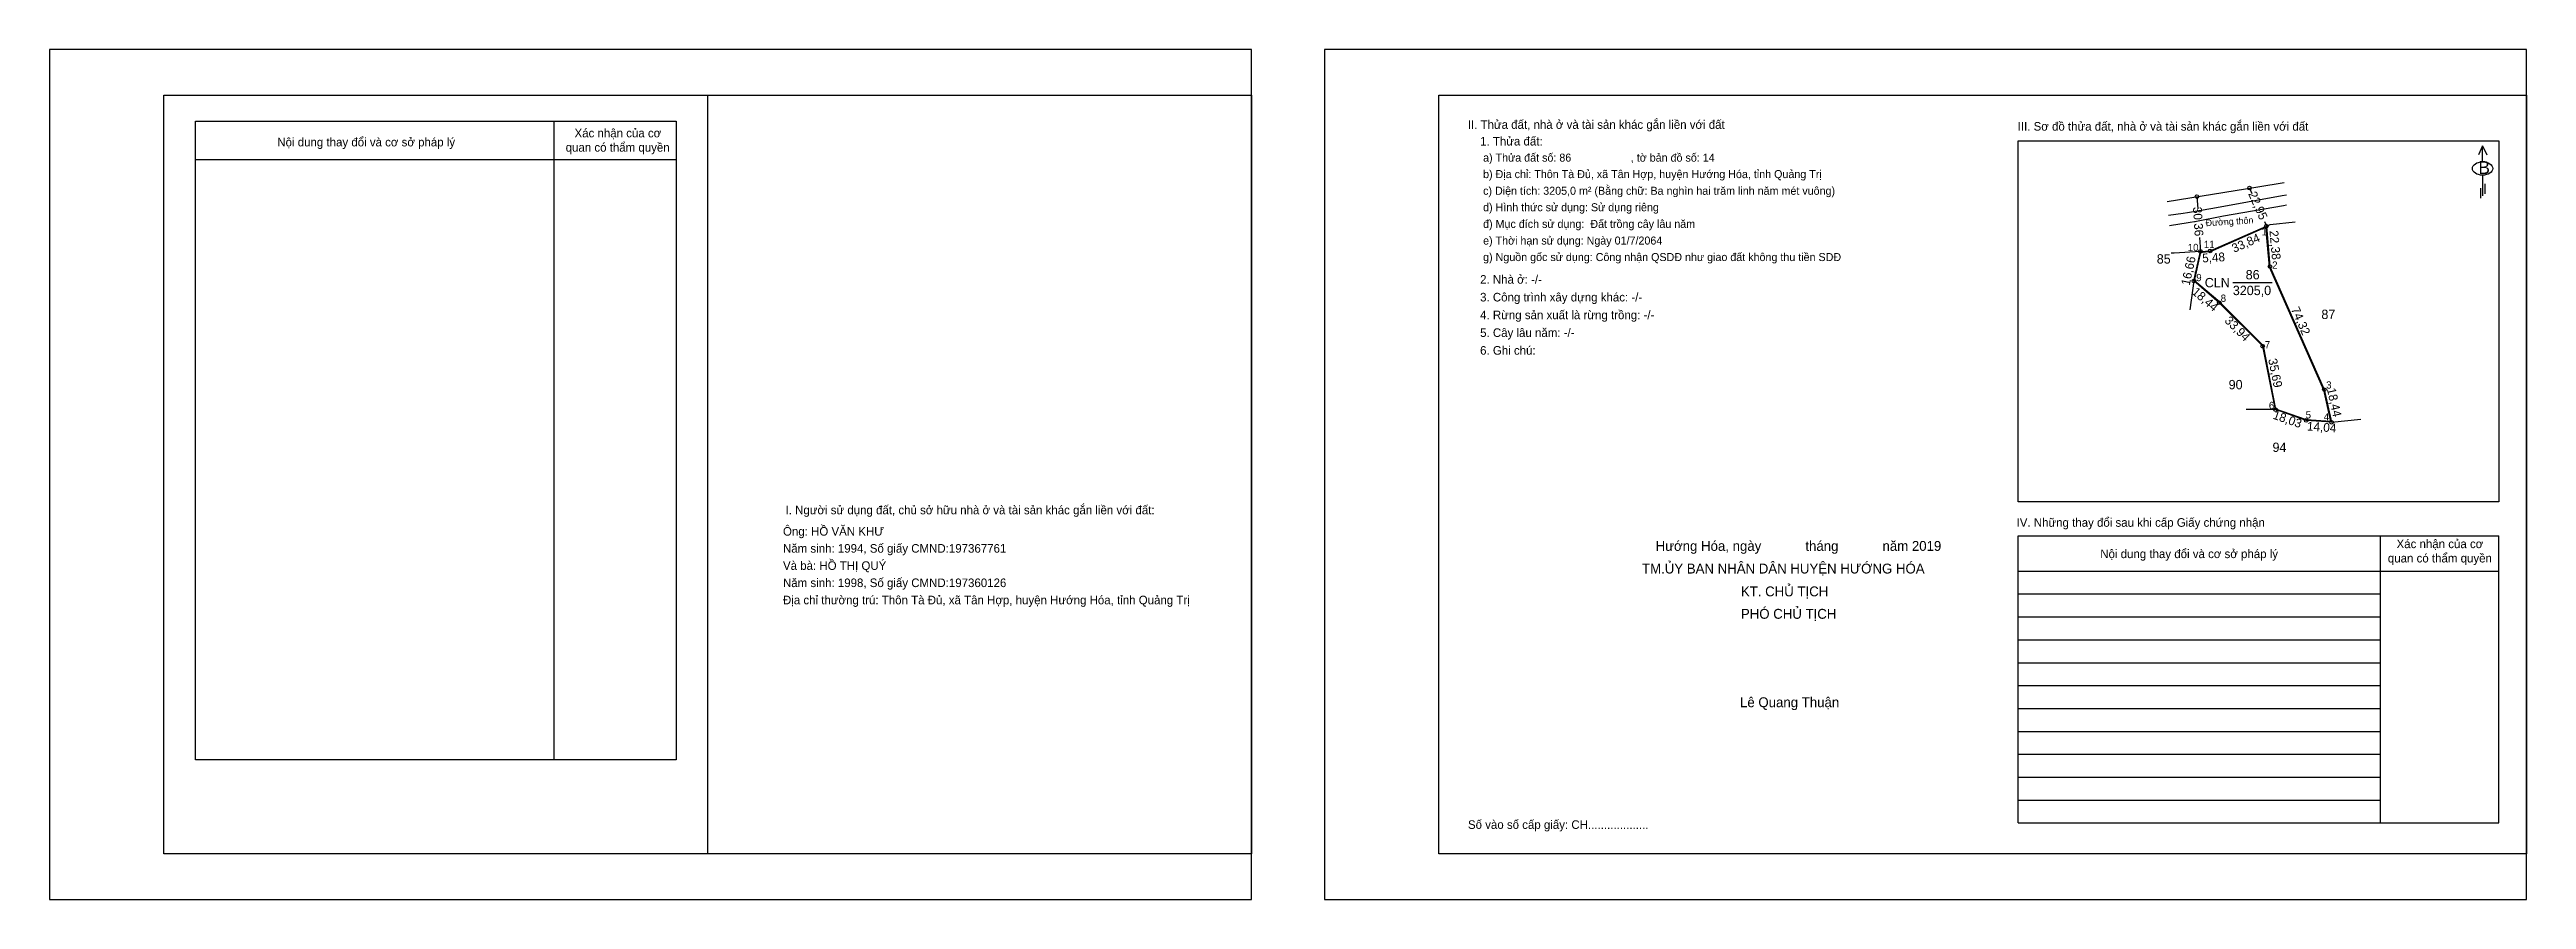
# Model space of a CAD drawing. Extents: x 552776 to 554144, y 1840077 to 1840546.
import ezdxf

# ---------------------------------------------------------------- set-up
doc = ezdxf.new("R2010")
doc.units = 0
for name, color, linetype in [('CanhThua', 7, 'Continuous'), ('ChieuDaiCanhThua', 7, 'Continuous'), ('Khung', 7, 'Continuous'), ('KhungInTrang1', 7, 'Continuous'), ('KhungInTrang2', 7, 'Continuous'), ('Level 1', 7, 'Continuous'), ('Level 2', 7, 'Continuous'), ('Level 22', 7, 'Continuous'), ('Level 23', 7, 'Continuous'), ('MocDinhThua', 7, 'Continuous'), ('NhanDiaChinhThua', 7, 'Continuous'), ('NhanTuCan', 7, 'Continuous'), ('ON', 7, 'Continuous'), ('RauThua', 7, 'Continuous'), ('SoHieuDinhThua', 7, 'Continuous'), ('Template', 7, 'Continuous'), ('ThongTin', 7, 'Continuous')]:
    doc.layers.add(name, color=color, linetype=linetype)

msp = doc.modelspace()

# ---------------------------------------------------------------- linework, layer by layer
at = {"layer": 'CanhThua'}
for p, q in [((553969, 1840434.6), (554000, 1840448.3)), ((554000, 1840448.3), (554002, 1840426)), ((553960, 1840418), (553963.6, 1840434.3)), ((553963.6, 1840434.3), (553969, 1840434.6)), ((553974, 1840406), (553960, 1840418)), ((554002, 1840426), (554032, 1840358)), ((553998, 1840382), (553974, 1840406)), ((554005, 1840347), (553998, 1840382)), ((554032, 1840358), (554036, 1840340)), ((554022, 1840341), (554005, 1840347)), ((554036, 1840340), (554022, 1840341))]:
    msp.add_line(p, q, dxfattribs=at)
at = {"layer": 'Khung'}
for p, q in [((553543.2, 1840520.5), (554143.6, 1840520.5)), ((553543.2, 1840101.8), (553543.2, 1840520.5)), ((553862.9, 1840296), (553862.9, 1840495.3)), ((553862.9, 1840495.3), (554128.3, 1840495.3)), ((554128.3, 1840495.3), (554128.3, 1840296)), ((554128.3, 1840296), (553862.9, 1840296))]:
    msp.add_line(p, q, dxfattribs=at)
msp.add_lwpolyline([(553439.6, 1840101.8), (552839.2, 1840101.8), (552839.2, 1840520.5), (553439.6, 1840520.5)], close=True, dxfattribs=at)
for points in [[(553139.4, 1840520.5), (553139.4, 1840101.8)], [(554143.6, 1840520.5), (554143.6, 1840101.8), (553543.2, 1840101.8)]]:
    msp.add_lwpolyline(points, dxfattribs=at)
at = {"layer": 'KhungInTrang1'}
msp.add_lwpolyline([(552776, 1840545.8), (552776, 1840076.5), (553439.6, 1840076.5), (553439.6, 1840545.8)], close=True, dxfattribs=at)
at = {"layer": 'KhungInTrang2'}
msp.add_lwpolyline([(553480, 1840545.8), (553480, 1840076.5), (554143.6, 1840076.5), (554143.6, 1840545.8)], close=True, dxfattribs=at)
at = {"layer": 'Level 1'}
for p, q in [((553961.7, 1840464.6), (553962.1, 1840457.9)), ((553990.7, 1840469.3), (553992, 1840466.3)), ((553998.9, 1840450.8), (554000, 1840448.3)), ((553963.1, 1840442), (553963.6, 1840434.3))]:
    msp.add_line(p, q, dxfattribs=at)
at = {"layer": 'Level 2'}
msp.add_lwpolyline([(554035.5, 1840340.4), (554022.1, 1840341.4), (554005.3, 1840347.3), (553998.4, 1840382.2), (553974.3, 1840406.3), (553960.4, 1840418.1), (553963.9, 1840433.9), (553969.1, 1840434.2), (553999.6, 1840447.7), (554001.6, 1840425.9), (554031.6, 1840357.9)], close=True, dxfattribs=at)
at = {"layer": 'Level 22'}
for points in [[(553946, 1840454.4), (553954.1, 1840455.5), (553956.4, 1840455.9), (553970.4, 1840458.2), (554008.8, 1840465.2), (554011.1, 1840465.6)], [(553946.6, 1840448.7), (553956.8, 1840450.2), (553961.4, 1840451), (553976.3, 1840453.9), (554009.5, 1840459.7), (554011.2, 1840460)]]:
    msp.add_lwpolyline(points, dxfattribs=at)
at = {"layer": 'Level 23'}
msp.add_line((553995.3, 1840470), (554009.9, 1840472.4), dxfattribs=at)
msp.add_lwpolyline([(553945.2, 1840461.9), (553995.3, 1840470)], dxfattribs=at)
at = {"layer": 'MocDinhThua'}
for centre in [(553961.7, 1840464.6), (553990.7, 1840469.3), (554000, 1840448.3), (553963.6, 1840434.3), (553969, 1840434.6), (553960, 1840418), (554002, 1840426), (553974, 1840406), (553998, 1840382), (554032, 1840358), (554005, 1840347), (554022, 1840341), (554036, 1840340)]:
    msp.add_circle(centre, 1, dxfattribs=at)
at = {"layer": 'NhanDiaChinhThua'}
msp.add_line((553981.5, 1840417.1), (554003.3, 1840417.1), dxfattribs=at)
at = {"layer": 'ON'}
for p, q in [((552856.6, 1840506.3), (553122, 1840506.3)), ((552856.6, 1840153.6), (552856.6, 1840506.3)), ((553122, 1840506.3), (553122, 1840153.6)), ((552856.6, 1840485.1), (553122, 1840485.1)), ((553862.9, 1840277.3), (554128.3, 1840277.3)), ((554062.8, 1840277.3), (554062.8, 1840118.8)), ((553862.9, 1840257.8), (554128.3, 1840257.8)), ((553862.9, 1840245.2), (554062.8, 1840245.2)), ((553862.9, 1840232.5), (554062.8, 1840232.5)), ((553862.9, 1840219.9), (554062.8, 1840219.9)), ((553862.9, 1840207.2), (554062.8, 1840207.2)), ((553862.9, 1840194.6), (554062.8, 1840194.6)), ((553862.9, 1840182), (554062.8, 1840182)), ((553862.9, 1840169.3), (554062.8, 1840169.3)), ((553862.9, 1840156.7), (554062.8, 1840156.7)), ((553862.9, 1840144), (554062.8, 1840144)), ((553862.9, 1840131.4), (554062.8, 1840131.4))]:
    msp.add_line(p, q, dxfattribs=at)
for points in [[(553054.5, 1840506.3), (553054.5, 1840153.6)], [(553862.9, 1840118.8), (553862.9, 1840277.3)], [(554128.3, 1840118.8), (554128.3, 1840277.3)], [(553122, 1840153.6), (552856.6, 1840153.6)]]:
    msp.add_lwpolyline(points, dxfattribs=at)
at = {"layer": 'RauThua'}
for p, q in [((554000, 1840448.3), (554002.1, 1840449.2)), ((554002.1, 1840449.2), (554015.9, 1840450.6)), ((553949.2, 1840433.4), (553947.4, 1840433.4)), ((553963.6, 1840434.3), (553949.2, 1840433.4)), ((553960, 1840418), (553957.8, 1840402)), ((554005, 1840347), (553988.8, 1840347)), ((554036, 1840340), (554052.1, 1840341.8))]:
    msp.add_line(p, q, dxfattribs=at)
at = {"layer": 'Template'}
for p, q in [((554119.4, 1840492.7), (554117.1, 1840487.7)), ((554119.4, 1840483.8), (554119.4, 1840492.7)), ((554119.4, 1840492.7), (554121.7, 1840487.7)), ((554119.4, 1840476.4), (554119.4, 1840465.1)), ((554118.2, 1840469.3), (554118.2, 1840463.8)), ((554120.7, 1840471.7), (554120.7, 1840466.2)), ((553862.9, 1840118.8), (554128.3, 1840118.8))]:
    msp.add_line(p, q, dxfattribs=at)
msp.add_ellipse((554119.4, 1840480.1), major_axis=(5.62, 0), ratio=0.655849, dxfattribs=at)

# ---------------------------------------------------------------- texts
at = {"layer": 'ChieuDaiCanhThua'}
for s, height, rotation, p in [('30,36', 4.85, 273.4524, (553959.5, 1840458.8)), ('22,95', 4.85, 293.8456, (553989.9, 1840466.1)), ('Đường thôn', 3.67, 3.4524, (553966.6, 1840448.2)), ('22,38', 4.85, 275.1782, (554001.7, 1840445.7)), ('16,66', 4.85, 77.6651, (553957.6, 1840415.2)), ('5,48', 4.85, 3.4524, (553964.7, 1840428.2)), ('33,84', 4.85, 23.8456, (553982.2, 1840433.5)), ('18,44', 4.85, 319.3987, (553958.5, 1840411.3)), ('74,32', 4.85, 293.8059, (554013.5, 1840402.4)), ('33,94', 4.85, 315, (553976.6, 1840395.7)), ('35,69', 4.85, 281.3099, (554001, 1840374.7)), ('18,44', 4.85, 282.5288, (554033.4, 1840358.4)), ('18,03', 4.85, 340.56, (554003.2, 1840342.1)), ('14,04', 4.85, 355.9144, (554022.3, 1840335.5))]:
    msp.add_text(s, height=height, rotation=rotation, dxfattribs=at).set_placement(p)
at = {"layer": 'NhanDiaChinhThua'}
for s, p in [('CLN', (553966, 1840414.5)), ('86', (553988.6, 1840418.9)), ('3205,0', (553981.5, 1840410.2))]:
    msp.add_text(s, height=5.17, dxfattribs=at).set_placement(p)
at = {"layer": 'NhanTuCan'}
for s, p in [('85', (553939.5, 1840427.6)), ('87', (554030.4, 1840397)), ('90', (553979.2, 1840358.2)), ('94', (554003.4, 1840323.6))]:
    msp.add_text(s, height=5.17, dxfattribs=at).set_placement(p)
at = {"layer": 'ON'}
for s, height, p in [('Xác nhận của cơ ', 4.74, (553065.9, 1840497.3)), ('Nội dung thay đổi và cơ sở pháp lý', 4.74, (552901.8, 1840492.3)), ('quan có thẩm quyền', 4.74, (553061, 1840489.4)), ('I. Người sử dụng đất, chủ sở hữu nhà ở và tài sản khác gắn liền với đất:', 4.74, (553182.4, 1840289.2)), ('IV. Những thay đổi sau khi cấp Giấy chứng nhận', 4.74, (553862.1, 1840282.3)), ('Nội dung thay đổi và cơ sở pháp lý', 4.74, (553908.3, 1840265)), ('quan có thẩm quyền', 4.74, (554067.1, 1840262.6)), ('Xác nhận của cơ ', 4.74, (554071.9, 1840270.5)), ('Lê Quang Thuận', 5.457, (553709.4, 1840182.7))]:
    msp.add_text(s, height=height, dxfattribs=at).set_placement(p)
at = {"layer": 'SoHieuDinhThua'}
for s, p in [('1', (553997.3, 1840443.2)), ('10', (553956.6, 1840434.5)), ('11', (553965.5, 1840436.2)), ('9', (553961.3, 1840417.9)), ('2', (554003.2, 1840424.8)), ('8', (553974.8, 1840406.5)), ('7', (553999.1, 1840380.8)), ('3', (554033, 1840358.6)), ('6', (554001.4, 1840347.3)), ('5', (554021.7, 1840342.1)), ('4', (554031.7, 1840341))]:
    msp.add_text(s, height=4, dxfattribs=at).set_placement(p)
at = {"layer": 'Template'}
for s, height, p in [('II. Thửa đất, nhà ở và tài sản khác gắn liền với đất', 4.74, (553559.1, 1840502)), ('III. Sơ đồ thửa đất, nhà ở và tài sản khác gắn liền với đất', 4.74, (553862.7, 1840501)), ('B', 7.11, (554117.1, 1840477.1)), ('Hướng Hóa, ngày            tháng            năm 2019', 5.457, (553662.8, 1840269)), ('TM.ỦY BAN NHÂN DÂN HUYỆN HƯỚNG HÓA', 5.457, (553655.3, 1840256.5)), ('KT. CHỦ TỊCH', 5.457, (553709.9, 1840243.9)), ('PHÓ CHỦ TỊCH', 5.457, (553709.9, 1840231.5)), ('Số vào sổ cấp giấy: CH...................', 4.74, (553559.2, 1840115.5))]:
    msp.add_text(s, height=height, dxfattribs=at).set_placement(p)
at = {"layer": 'ThongTin'}
for s, height, p in [('1. Thửa đất: ', 4.74, (553565.9, 1840492.8)), (' a) Thửa đất số: 86                    , tờ bản đồ số: 14', 4.424, (553565.9, 1840483.9)), (' b) Địa chỉ: Thôn Tà Đủ, xã Tân Hợp, huyện Hướng Hóa, tỉnh Quảng Trị', 4.424, (553565.9, 1840474.8)), (' c) Diện tích: 3205,0 m² (Bằng chữ: Ba nghìn hai trăm linh năm mét vuông)', 4.424, (553565.9, 1840465.6)), (' d) Hình thức sử dụng: Sử dụng riêng', 4.424, (553565.9, 1840456.5)), (' đ) Mục đích sử dụng:  Đất trồng cây lâu năm', 4.424, (553565.9, 1840447.3)), (' e) Thời hạn sử dụng: Ngày 01/7/2064', 4.424, (553565.9, 1840438.1)), (' g) Nguồn gốc sử dụng: Công nhận QSDĐ như giao đất không thu tiền SDĐ', 4.424, (553565.9, 1840429)), ('2. Nhà ở: -/-', 4.74, (553565.9, 1840416.5)), ('3. Công trình xây dựng khác: -/-', 4.74, (553565.9, 1840406.7)), ('4. Rừng sản xuất là rừng trồng: -/-', 4.74, (553565.9, 1840396.9)), ('5. Cây lâu năm: -/-', 4.74, (553565.9, 1840387.1)), ('6. Ghi chú:', 4.74, (553565.9, 1840377.3)), ('Ông: HỒ VĂN KHƯ', 4.74, (553181, 1840277.4)), ('Năm sinh: 1994, Số giấy CMND:197367761', 4.74, (553181, 1840268)), ('Và bà: HỒ THỊ QUÝ', 4.74, (553181, 1840258.5)), ('Năm sinh: 1998, Số giấy CMND:197360126', 4.74, (553181, 1840249)), ('Địa chỉ thường trú: Thôn Tà Đủ, xã Tân Hợp, huyện Hướng Hóa, tỉnh Quảng Trị', 4.74, (553181, 1840239.5))]:
    msp.add_text(s, height=height, dxfattribs=at).set_placement(p)

doc.saveas('drawing.dxf')
